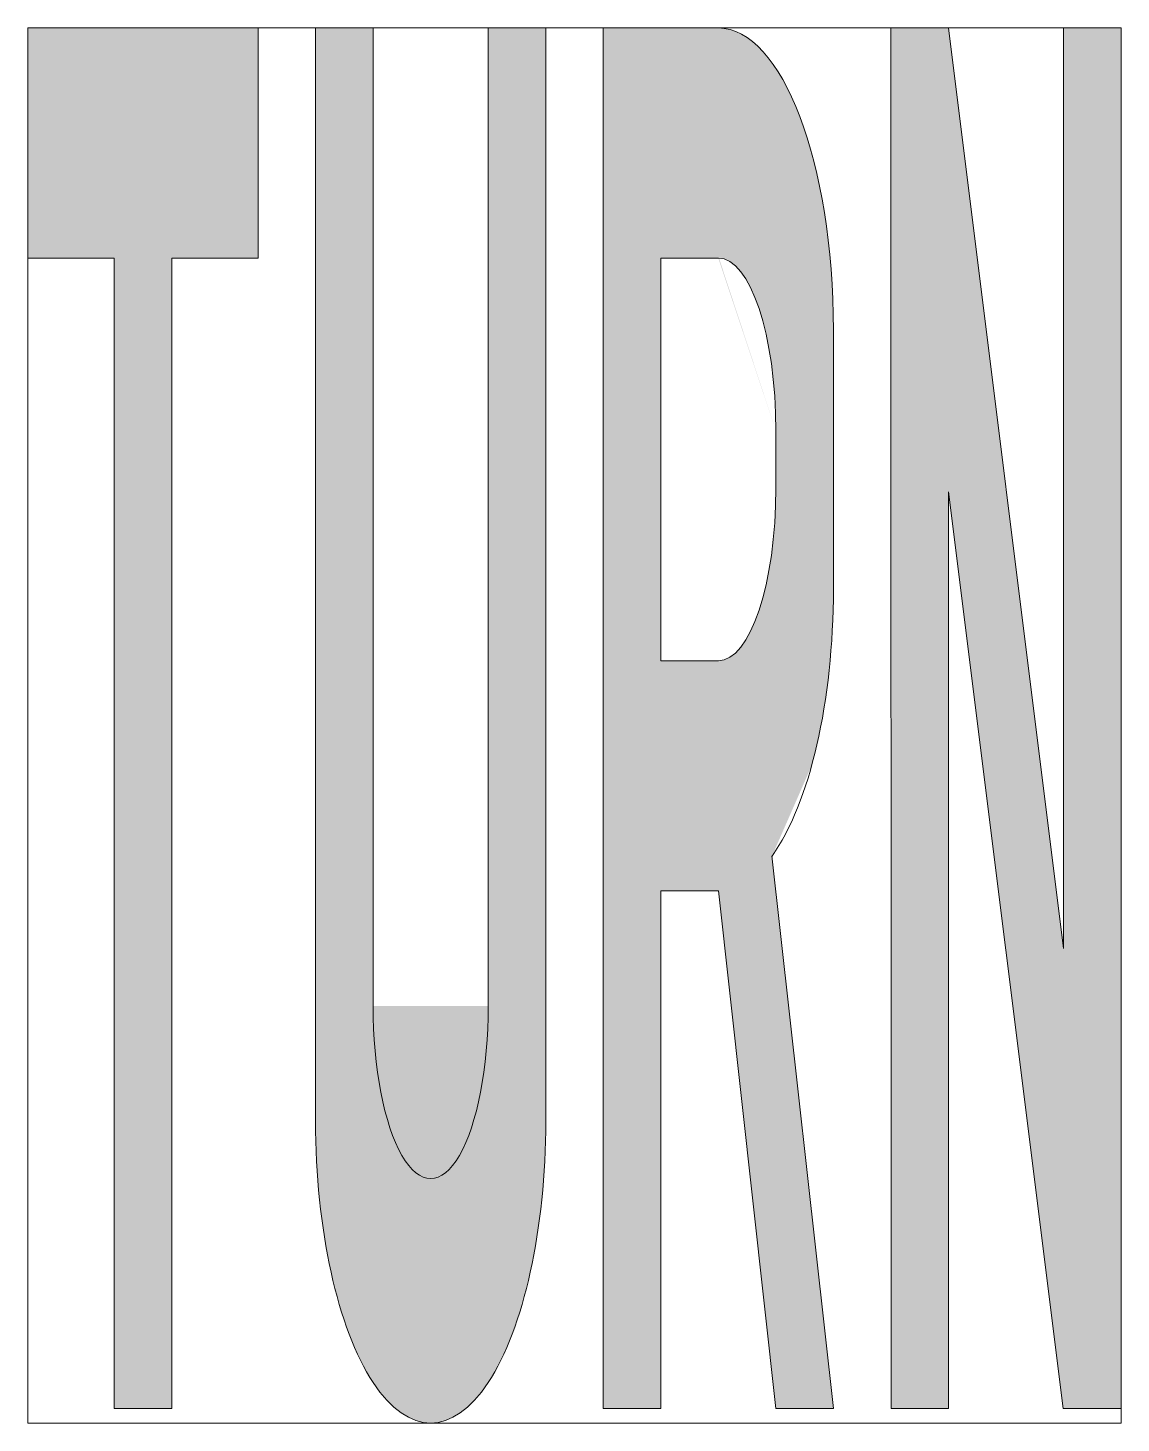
# Model space of a CAD drawing. Extents: x -3.17 to 3.17, y -4.04 to 4.04.
import ezdxf

# ---------------------------------------------------------------- set-up
doc = ezdxf.new("R2010")
doc.units = 0
doc.header["$LTSCALE"] = 0.01
doc.header["$MEASUREMENT"] = 0
doc.layers.get('0').update_dxf_attribs({"lineweight": 20})
doc.layers.get('Defpoints').update_dxf_attribs({"color": 111, "lineweight": 20})

msp = doc.modelspace()

# ---------------------------------------------------------------- hatches: boundary and pattern name
at = {"linetype": 'Continuous', "lineweight": 0}
h = msp.add_hatch(color=0, dxfattribs=at)
h.dxf.hatch_style = 1
edge = h.paths.add_edge_path()
edge.add_ellipse((0.8333, 0.7917), major_axis=(0, -1.75), ratio=0.380952, start_angle=27.80174, end_angle=90)
edge.add_line((1.5, 0.7917), (1.5, 2.2917))
edge.add_ellipse((0.8333, 2.2917), major_axis=(0, 1.75), ratio=0.380952, start_angle=270, end_angle=360)
edge.add_line((0.8333, 4.0417), (0.1667, 4.0417))
edge.add_line((0.1667, 4.0417), (0.1667, -3.9583))
edge.add_line((0.1667, -3.9583), (0.5, -3.9583))
edge.add_line((0.5, -3.9583), (0.5, -0.9583))
edge.add_line((0.5, -0.9583), (0.8333, -0.9583))
edge.add_line((0.8333, -0.9583), (1.1667, -3.9583))
edge.add_line((1.1667, -3.9583), (1.5, -3.9583))
edge.add_line((1.5, -3.9583), (1.1442, -0.7564))
edge = h.paths.add_edge_path(flags=16)
edge.add_line((0.8333, 0.375), (0.5, 0.375))
edge.add_line((0.5, 0.375), (0.5, 2.7083))
edge.add_line((0.5, 2.7083), (0.837, 2.7083))
edge.add_ellipse((0.8333, 1.7083), major_axis=(0, 1), ratio=0.333333, start_angle=270, end_angle=360, ccw=False)
edge.add_line((1.1667, 1.7083), (1.1667, 1.375))
edge.add_ellipse((0.8333, 1.375), major_axis=(0, -1), ratio=0.333333, start_angle=0, end_angle=90, ccw=False)
h = msp.add_hatch(color=0, dxfattribs=at)
h.dxf.hatch_style = 1
h.paths.add_polyline_path([(-2.3333, 2.7083), (-1.8333, 2.7083), (-1.8333, 4.0417), (-3.1667, 4.0417), (-3.1667, 2.7083), (-2.6667, 2.7083), (-2.6667, -3.9583), (-2.3333, -3.9583)])
h = msp.add_hatch(color=0, dxfattribs=at)
h.dxf.hatch_style = 1
edge = h.paths.add_edge_path()
edge.add_line((-0.1667, 4.0417), (-0.5, 4.0417))
edge.add_line((-0.5, 4.0417), (-0.5, -1.6359))
edge.add_ellipse((-0.8333, -1.625), major_axis=(0, -1), ratio=0.333333, start_angle=-90, end_angle=90, ccw=False)
edge.add_line((-1.1667, -1.625), (-1.1667, 4.0417))
edge.add_line((-1.1667, 4.0417), (-1.5, 4.0417))
edge.add_line((-1.5, 4.0417), (-1.5, -2.2917))
edge.add_ellipse((-0.8333, -2.2917), major_axis=(0, -1.75), ratio=0.380952, start_angle=-90, end_angle=90)
edge.add_line((-0.1667, -2.2917), (-0.1667, 4.0417))
h = msp.add_hatch(color=0, dxfattribs=at)
h.dxf.hatch_style = 1
h.paths.add_polyline_path([(3.1667, 4.0417), (2.8333, 4.0417), (2.8333, -1.2917), (2.1667, 4.0417), (1.8333, 4.0417), (1.8353, -3.9583), (2.1667, -3.9583), (2.1667, 1.3543), (2.8307, -3.9583), (3.1667, -3.9583)])

# ---------------------------------------------------------------- linework, layer by layer
at = {"color": 0, "linetype": 'Continuous', "lineweight": 0}
for p, q in [((-3.1667, 4.0417), (-1.8333, 4.0417)), ((-3.1667, 2.7083), (-3.1667, 4.0417)), ((-1.8333, 4.0417), (-1.8333, 2.7083)), ((-1.5, 4.0417), (-1.5, -2.2917)), ((-1.5, 4.0417), (-1.1667, 4.0417)), ((-1.1667, 4.0417), (-1.1667, -1.625)), ((-0.5, 4.0417), (-0.5, -1.625)), ((-0.5, 4.0417), (-0.1667, 4.0417)), ((-0.1667, 4.0417), (-0.1667, -2.2917)), ((0.1667, 4.0417), (0.1667, -3.9583)), ((0.1667, 4.0417), (0.8333, 4.0417)), ((1.8333, 4.0417), (1.8353, -3.9583)), ((1.8333, 4.0417), (2.1667, 4.0417)), ((2.1667, 4.0417), (2.8333, -1.2917)), ((3.1667, 4.0417), (2.8333, 4.0417)), ((2.8333, 4.0417), (2.8333, -1.2917)), ((3.1667, -3.9583), (3.1667, 4.0417)), ((-2.6667, 2.7083), (-3.1667, 2.7083)), ((-2.6667, -3.9583), (-2.6667, 2.7083)), ((-1.8333, 2.7083), (-2.3333, 2.7083)), ((-2.3333, -3.9583), (-2.3333, 2.7083)), ((0.8333, 2.7083), (0.5, 2.7083)), ((0.5, 2.7083), (0.5, 0.375)), ((1.5, 0.7917), (1.5, 2.2917)), ((1.1667, 1.375), (1.1667, 1.7083)), ((2.1667, 1.3543), (2.1667, -3.9583)), ((2.1667, 1.3543), (2.8307, -3.9583)), ((0.8333, 0.375), (0.5, 0.375)), ((1.1441, -0.7557), (1.5, -3.9583)), ((0.5, -0.9583), (0.8333, -0.9583)), ((0.5, -0.9583), (0.5, -3.9583)), ((0.8333, -0.9583), (1.1667, -3.9583)), ((-0.1667, -2.2917), (-0.1667, -1.9583)), ((-2.3333, -3.9583), (-2.6667, -3.9583)), ((0.5, -3.9583), (0.1667, -3.9583)), ((1.1667, -3.9583), (1.5, -3.9583)), ((1.8353, -3.9583), (2.1667, -3.9583)), ((2.8307, -3.9583), (3.1667, -3.9583))]:
    msp.add_line(p, q, dxfattribs=at)
for centre, major_axis, ratio in [((0.8333, 2.2917), (0, 1.75), 0.380952), ((0.8333, 1.7083), (0, 1), 0.333333)]:
    msp.add_ellipse(centre, major_axis=major_axis, ratio=ratio, start_param=4.712389, end_param=6.283185, dxfattribs=at)
at = {"color": 0, "linetype": 'Continuous', "lineweight": 0, "extrusion": (0, 0, -1)}
for centre, major_axis, ratio, end_param in [((0.8333, 1.375), (0, -1), 0.333333, 6.283185), ((0.8333, 0.7917), (0, -1.75), 0.380952, 5.797953), ((-0.8333, -1.625), (0, -1), 0.333333, 7.853982), ((-0.8333, -2.2917), (0, -1.75), 0.380952, 7.853982)]:
    msp.add_ellipse(centre, major_axis=major_axis, ratio=ratio, start_param=4.712389, end_param=end_param, dxfattribs=at)
at = {"layer": 'Defpoints'}
msp.add_lwpolyline([(-3.1667, -4.0417), (3.1667, -4.0417), (3.1667, 4.0417), (-3.1667, 4.0417)], close=True, dxfattribs=at)

doc.saveas('drawing.dxf')
